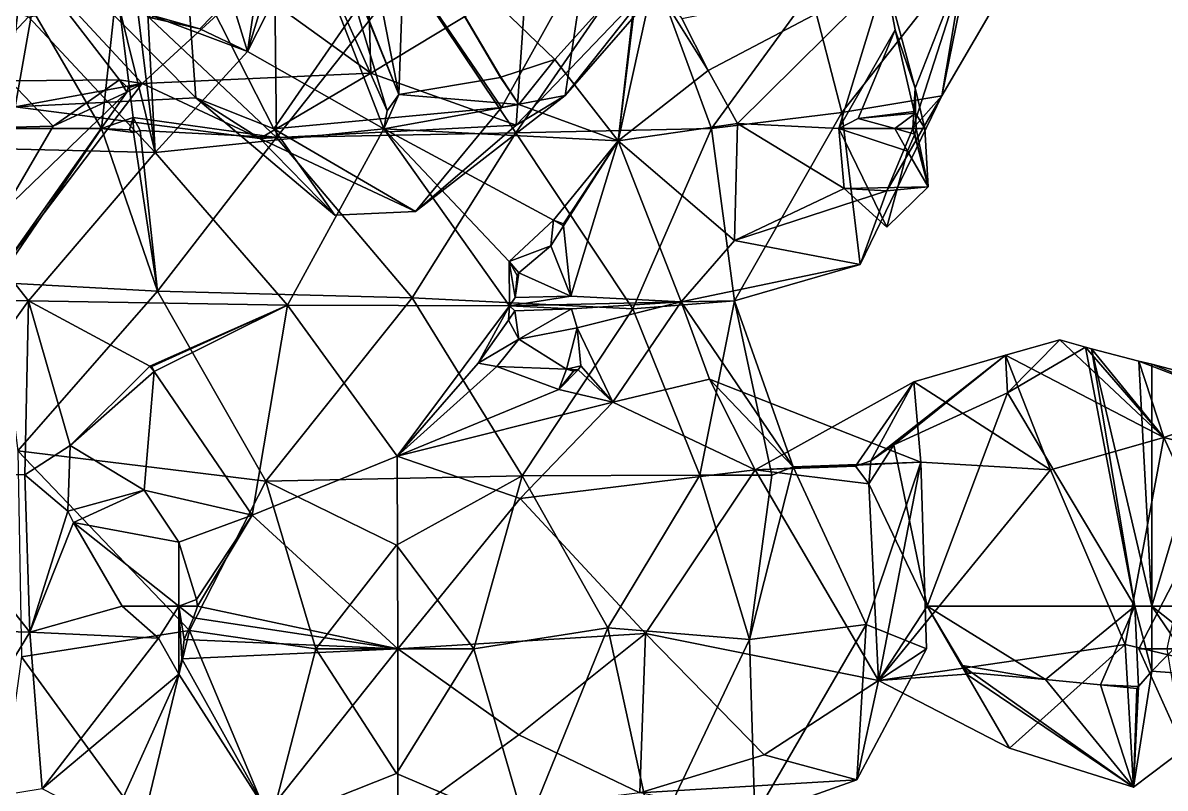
# Model space of a CAD drawing. Extents: x 290083 to 295691, y 4553739 to 4561622.
# Drawn here: x 294254 to 294371.4, y 4559053 to 4559131.6 of the extents above; entities that cross this region are included whole.
import ezdxf

# ---------------------------------------------------------------- set-up
doc = ezdxf.new("R2010")
doc.units = 0
doc.layers.add('Au_ppm_Pref_-_0_3', color=7, linetype='CONTINUOUS')

msp = doc.modelspace()

# ---------------------------------------------------------------- linework, layer by layer
at = {"layer": 'Au_ppm_Pref_-_0_3'}
for points in [[(294289.22, 4559141.64, 1914.82), (294293.25, 4559142.64, 1916.62), (294292.61, 4559124.22, 1913.91)], [(294292.61, 4559124.22, 1913.91), (294293.25, 4559142.64, 1916.62), (294303.06, 4559125.98, 1917.55)], [(294303.06, 4559125.98, 1917.55), (294293.25, 4559142.64, 1916.62), (294303.06, 4559125.98, 1917.55)], [(294303.06, 4559125.98, 1917.55), (294293.25, 4559142.64, 1916.62), (294303.11, 4559125.99, 1917.55)], [(294303.11, 4559125.99, 1917.55), (294293.25, 4559142.64, 1916.62), (294308.63, 4559127.83, 1917.68)], [(294293.25, 4559142.64, 1916.62), (294317.2, 4559137.35, 1917.65), (294308.63, 4559127.83, 1917.68)], [(294292.61, 4559124.22, 1913.91), (294286.17, 4559140.33, 1913.38), (294289.22, 4559141.64, 1914.82)], [(294283.28, 4559140.88, 1911.97), (294277.05, 4559128.65, 1907.88), (294274.03, 4559138.55, 1906.52)], [(294291.07, 4559120.68, 1912.7), (294277.05, 4559128.65, 1907.88), (294283.28, 4559140.88, 1911.97)], [(294289.74, 4559126.43, 1865.61), (294289.35, 4559140.28, 1861), (294277.22, 4559135.44, 1862.71)], [(294291.42, 4559122.55, 1913.19), (294283.28, 4559140.88, 1911.97), (294286.09, 4559140.29, 1913.34)], [(294291.07, 4559120.68, 1912.7), (294283.28, 4559140.88, 1911.97), (294291.42, 4559122.55, 1913.19)], [(294286.09, 4559140.29, 1913.34), (294286.17, 4559140.33, 1913.38), (294292.61, 4559124.22, 1913.91)], [(294291.42, 4559122.55, 1913.19), (294286.09, 4559140.29, 1913.34), (294292.61, 4559124.22, 1913.91)], [(294289.35, 4559140.28, 1861), (294289.74, 4559126.43, 1865.61), (294305.7, 4559136.07, 1864.17)], [(294342.6, 4559136.27, 1917.17), (294351.71, 4559140.24, 1911.77), (294345.67, 4559124.86, 1912.46)], [(294351.71, 4559140.24, 1911.77), (294348.4, 4559124.08, 1906.52), (294345.43, 4559120.74, 1911.2)], [(294351.71, 4559140.24, 1911.77), (294345.43, 4559120.74, 1911.2), (294345.67, 4559124.86, 1912.46)], [(294356.82, 4559138.55, 1906.52), (294348.4, 4559124.08, 1906.52), (294351.71, 4559140.24, 1911.77)], [(294239.69, 4559122.51, 1875.16), (294229.14, 4559139.49, 1876.79), (294256.13, 4559139.67, 1875.73)], [(294239.69, 4559122.51, 1875.16), (294256.13, 4559139.67, 1875.73), (294253.19, 4559122.96, 1870.4)], [(294253.19, 4559122.96, 1870.4), (294256.13, 4559139.67, 1875.73), (294271.74, 4559123.88, 1876.3)], [(294256.13, 4559139.67, 1875.73), (294270.71, 4559138.55, 1881.09), (294271.74, 4559123.88, 1876.3)], [(294317.86, 4559139.46, 1895.77), (294293.53, 4559136.85, 1895.77), (294304.65, 4559120.3, 1894.75)], [(294317.86, 4559139.46, 1895.77), (294304.65, 4559120.3, 1894.75), (294324.76, 4559120.74, 1897.19)], [(294324.76, 4559120.74, 1897.19), (294334.96, 4559134.73, 1899.37), (294317.86, 4559139.46, 1895.77)], [(294252.64, 4559125.63, 1861), (294254.11, 4559138.45, 1863.16), (294240.88, 4559137.58, 1859.84)], [(294254.11, 4559138.45, 1863.16), (294252.64, 4559125.63, 1861), (294263.92, 4559125.73, 1864.57)], [(294263.92, 4559125.73, 1864.57), (294266.24, 4559125.37, 1865.26), (294254.11, 4559138.45, 1863.16)], [(294277.22, 4559135.44, 1862.71), (294254.11, 4559138.45, 1863.16), (294266.24, 4559125.37, 1865.26)], [(294263.65, 4559135.28, 1895.65), (294280.03, 4559119.79, 1894.8), (294279.85, 4559137.76, 1901.09)], [(294292.32, 4559138.83, 1882.93), (294279.77, 4559120.71, 1882.79), (294270.71, 4559138.55, 1881.09)], [(294271.74, 4559123.88, 1876.3), (294270.71, 4559138.55, 1881.09), (294279.77, 4559120.71, 1882.79)], [(294279.85, 4559137.76, 1901.09), (294274.03, 4559138.55, 1906.52), (294277.05, 4559128.65, 1907.88)], [(294279.85, 4559137.76, 1901.09), (294277.05, 4559128.65, 1907.88), (294278.35, 4559137.37, 1901.43)], [(294292.32, 4559138.83, 1882.93), (294303.18, 4559122.88, 1881.21), (294279.77, 4559120.71, 1882.79)], [(294293.53, 4559136.85, 1895.77), (294279.85, 4559137.76, 1901.09), (294280.03, 4559119.79, 1894.8)], [(294303.18, 4559122.88, 1881.21), (294292.32, 4559138.83, 1882.93), (294311.87, 4559138.55, 1880.09)], [(294309.7, 4559124.13, 1876.83), (294303.18, 4559122.88, 1881.21), (294311.87, 4559138.55, 1880.09)], [(294322.29, 4559138.55, 1876.83), (294319.87, 4559136.96, 1871.08), (294309.7, 4559124.13, 1876.83)], [(294322.29, 4559138.55, 1876.83), (294309.7, 4559124.13, 1876.83), (294311.87, 4559138.55, 1880.09)], [(294338.12, 4559122.39, 1901.67), (294350.84, 4559138.55, 1902.71), (294334.96, 4559134.73, 1899.37)], [(294348.4, 4559124.08, 1906.52), (294350.84, 4559138.55, 1902.71), (294338.12, 4559122.39, 1901.67)], [(294356.82, 4559138.55, 1906.52), (294350.84, 4559138.55, 1902.71), (294348.4, 4559124.08, 1906.52)], [(294242.07, 4559118.88, 1911.52), (294241.51, 4559136.99, 1906.11), (294254.56, 4559132.21, 1910.35)], [(294278.35, 4559137.37, 1901.43), (294272.17, 4559130.96, 1906.35), (294267.16, 4559132.09, 1904.37)], [(294278.35, 4559137.37, 1901.43), (294277.05, 4559128.65, 1907.88), (294272.17, 4559130.96, 1906.35)], [(294293.53, 4559136.85, 1895.77), (294280.03, 4559119.79, 1894.8), (294304.65, 4559120.3, 1894.75)], [(294304.68, 4559121.08, 1870.88), (294309.7, 4559124.13, 1876.83), (294319.87, 4559136.96, 1871.08)], [(294304.68, 4559121.08, 1870.88), (294319.87, 4559136.96, 1871.08), (294305.7, 4559136.07, 1864.17)], [(294308.63, 4559127.83, 1917.68), (294317.2, 4559137.35, 1917.65), (294315.16, 4559119.47, 1914.18)], [(294317.35, 4559137.55, 1917.66), (294317.38, 4559137.6, 1917.66), (294315.16, 4559119.47, 1914.18)], [(294315.16, 4559119.47, 1914.18), (294317.38, 4559137.6, 1917.66), (294318.75, 4559135.77, 1917.63)], [(294317.2, 4559137.35, 1917.65), (294317.35, 4559137.55, 1917.66), (294315.16, 4559119.47, 1914.18)], [(294262.07, 4559120.74, 1889.74), (294252.88, 4559136.56, 1889.31), (294249.55, 4559120.74, 1883.42)], [(294263.65, 4559135.28, 1895.65), (294252.88, 4559136.56, 1889.31), (294262.07, 4559120.74, 1889.74)], [(294266.24, 4559125.37, 1865.26), (294289.74, 4559126.43, 1865.61), (294277.22, 4559135.44, 1862.71)], [(294304.68, 4559121.08, 1870.88), (294305.7, 4559136.07, 1864.17), (294289.74, 4559126.43, 1865.61)], [(294315.16, 4559119.47, 1914.18), (294318.75, 4559135.77, 1917.63), (294324.39, 4559126.69, 1917.24)], [(294324.39, 4559126.69, 1917.24), (294318.75, 4559135.77, 1917.63), (294321.71, 4559132.04, 1917.53)], [(294321.71, 4559132.04, 1917.53), (294342.6, 4559136.27, 1917.17), (294324.39, 4559126.69, 1917.24)], [(294324.39, 4559126.69, 1917.24), (294342.6, 4559136.27, 1917.17), (294327.41, 4559121.26, 1916.93)], [(294337.81, 4559120.74, 1914.79), (294327.41, 4559121.26, 1916.93), (294342.6, 4559136.27, 1917.17)], [(294337.81, 4559120.74, 1914.79), (294342.6, 4559136.27, 1917.17), (294343.61, 4559130.87, 1915.98)], [(294343.61, 4559130.87, 1915.98), (294342.6, 4559136.27, 1917.17), (294345.67, 4559124.86, 1912.46)], [(294262.07, 4559120.74, 1889.74), (294265.31, 4559121.86, 1891.13), (294263.65, 4559135.28, 1895.65)], [(294265.31, 4559121.86, 1891.13), (294280.03, 4559119.79, 1894.8), (294263.65, 4559135.28, 1895.65)], [(294338.12, 4559122.39, 1901.67), (294334.96, 4559134.73, 1899.37), (294324.76, 4559120.74, 1897.19)], [(294267.57, 4559118.27, 1912.05), (294254.56, 4559132.21, 1910.35), (294263.78, 4559133.59, 1904.69)], [(294267.57, 4559118.27, 1912.05), (294263.78, 4559133.59, 1904.69), (294265.81, 4559132.74, 1905.22)], [(294242.07, 4559118.88, 1911.52), (294254.56, 4559132.21, 1910.35), (294267.57, 4559118.27, 1912.05)], [(294267.57, 4559118.27, 1912.05), (294265.81, 4559132.74, 1905.22), (294266.83, 4559132.46, 1905.42)], [(294267.57, 4559118.27, 1912.05), (294266.83, 4559132.46, 1905.42), (294277.05, 4559128.65, 1907.88)], [(294266.83, 4559132.46, 1905.42), (294272.17, 4559130.96, 1906.35), (294277.05, 4559128.65, 1907.88)], [(294272.17, 4559130.96, 1906.35), (294266.83, 4559132.46, 1905.42), (294267.16, 4559132.09, 1904.37)], [(294339.81, 4559121.77, 1914.72), (294337.81, 4559120.74, 1914.79), (294343.61, 4559130.87, 1915.98)], [(294343.61, 4559130.87, 1915.98), (294345.57, 4559122.49, 1913.21), (294339.81, 4559121.77, 1914.72)], [(294343.61, 4559130.87, 1915.98), (294345.67, 4559124.86, 1912.46), (294345.57, 4559122.49, 1913.21)], [(294277.05, 4559128.65, 1907.88), (294291.07, 4559120.68, 1912.7), (294267.57, 4559118.27, 1912.05)], [(294308.63, 4559127.83, 1917.68), (294304.96, 4559123.21, 1917.58), (294303.11, 4559125.99, 1917.55)], [(294304.96, 4559123.21, 1917.58), (294308.63, 4559127.83, 1917.68), (294315.16, 4559119.47, 1914.18)], [(294266.24, 4559125.37, 1865.26), (294278.32, 4559119.71, 1870.74), (294289.74, 4559126.43, 1865.61)], [(294304.68, 4559121.08, 1870.88), (294289.74, 4559126.43, 1865.61), (294278.32, 4559119.71, 1870.74)], [(294315.16, 4559119.47, 1914.18), (294324.39, 4559126.69, 1917.24), (294327.41, 4559121.26, 1916.93)], [(294257.11, 4559120.97, 1862.46), (294252.64, 4559125.63, 1861), (294248.89, 4559120.77, 1859.86)], [(294251.99, 4559106.55, 1864.95), (294266.24, 4559125.37, 1865.26), (294264.65, 4559124.47, 1864.81)], [(294253.19, 4559122.96, 1870.4), (294266.24, 4559125.37, 1865.26), (294251.99, 4559106.55, 1864.95)], [(294263.92, 4559125.73, 1864.57), (294252.64, 4559125.63, 1861), (294257.11, 4559120.97, 1862.46)], [(294253.19, 4559122.96, 1870.4), (294278.32, 4559119.71, 1870.74), (294266.24, 4559125.37, 1865.26)], [(294264.65, 4559124.47, 1864.81), (294263.92, 4559125.73, 1864.57), (294257.11, 4559120.97, 1862.46)], [(294266.24, 4559125.37, 1865.26), (294263.92, 4559125.73, 1864.57), (294264.8, 4559124.9, 1864.74)], [(294264.65, 4559124.47, 1864.81), (294264.8, 4559124.9, 1864.74), (294263.92, 4559125.73, 1864.57)], [(294264.8, 4559124.9, 1864.74), (294264.65, 4559124.47, 1864.81), (294266.24, 4559125.37, 1865.26)], [(294304.96, 4559123.21, 1917.58), (294292.61, 4559124.22, 1913.91), (294303.06, 4559125.98, 1917.55)], [(294303.11, 4559125.99, 1917.55), (294304.96, 4559123.21, 1917.58), (294303.06, 4559125.98, 1917.55)], [(294303.06, 4559125.98, 1917.55), (294304.96, 4559123.21, 1917.58), (294303.06, 4559125.98, 1917.55)], [(294345.67, 4559124.86, 1912.46), (294345.43, 4559120.74, 1911.2), (294346.67, 4559120.74, 1912.46)], [(294345.67, 4559124.86, 1912.46), (294345.7, 4559122.31, 1913.12), (294345.57, 4559122.49, 1913.21)], [(294345.67, 4559124.86, 1912.46), (294346.67, 4559120.74, 1912.46), (294345.7, 4559122.31, 1913.12)], [(294264.65, 4559124.47, 1864.81), (294252.03, 4559112.27, 1863.03), (294251.99, 4559106.55, 1864.95)], [(294257.11, 4559120.97, 1862.46), (294252.03, 4559112.27, 1863.03), (294264.65, 4559124.47, 1864.81)], [(294253.19, 4559122.96, 1870.4), (294271.74, 4559123.88, 1876.3), (294278.32, 4559119.71, 1870.74)], [(294286.05, 4559111.82, 1876.83), (294278.32, 4559119.71, 1870.74), (294271.74, 4559123.88, 1876.3)], [(294271.74, 4559123.88, 1876.3), (294279.77, 4559120.71, 1882.79), (294286.05, 4559111.82, 1876.83)], [(294292.61, 4559124.22, 1913.91), (294291.07, 4559120.68, 1912.7), (294291.42, 4559122.54, 1913.19)], [(294304.96, 4559123.21, 1917.58), (294291.07, 4559120.68, 1912.7), (294292.61, 4559124.22, 1913.91)], [(294292.61, 4559124.22, 1913.91), (294291.42, 4559122.54, 1913.19), (294291.42, 4559122.55, 1913.19)], [(294304.68, 4559121.08, 1870.88), (294294.33, 4559112.19, 1876.87), (294309.7, 4559124.13, 1876.83)], [(294303.18, 4559122.88, 1881.21), (294309.7, 4559124.13, 1876.83), (294294.33, 4559112.19, 1876.87)], [(294340.03, 4559106.77, 1906.52), (294348.4, 4559124.08, 1906.52), (294338.12, 4559122.39, 1901.67)], [(294348.4, 4559124.08, 1906.52), (294340.03, 4559106.77, 1906.52), (294342.76, 4559114.34, 1910.33)], [(294348.4, 4559124.08, 1906.52), (294342.76, 4559114.34, 1910.33), (294345.43, 4559120.74, 1911.2)], [(294294.33, 4559112.19, 1876.87), (294279.77, 4559120.71, 1882.79), (294303.18, 4559122.88, 1881.21)], [(294304.96, 4559123.21, 1917.58), (294315.16, 4559119.47, 1914.18), (294291.07, 4559120.68, 1912.7)], [(294291.07, 4559120.68, 1912.7), (294291.42, 4559122.55, 1913.19), (294291.42, 4559122.54, 1913.19)], [(294262.07, 4559120.74, 1889.74), (294264.95, 4559120.58, 1890.55), (294265.31, 4559121.86, 1891.13)], [(294264.95, 4559120.58, 1890.55), (294265.34, 4559120.31, 1890.7), (294265.31, 4559121.86, 1891.13)], [(294280.03, 4559119.79, 1894.8), (294265.31, 4559121.86, 1891.13), (294266.03, 4559120.53, 1890.85)], [(294265.34, 4559120.31, 1890.7), (294266.03, 4559120.53, 1890.85), (294265.31, 4559121.86, 1891.13)], [(294327.12, 4559103.04, 1900.79), (294338.12, 4559122.39, 1901.67), (294324.76, 4559120.74, 1897.19)], [(294340.03, 4559106.77, 1906.52), (294338.12, 4559122.39, 1901.67), (294327.12, 4559103.04, 1900.79)], [(294343.59, 4559120.74, 1914.01), (294337.81, 4559120.74, 1914.79), (294339.81, 4559121.77, 1914.72)], [(294345.57, 4559122.49, 1913.21), (294345.7, 4559122.31, 1913.12), (294339.81, 4559121.77, 1914.72)], [(294339.81, 4559121.77, 1914.72), (294345.7, 4559122.31, 1913.12), (294343.59, 4559120.74, 1914.01)], [(294343.59, 4559120.74, 1914.01), (294345.7, 4559122.31, 1913.12), (294345.76, 4559120.74, 1913.47)], [(294345.7, 4559122.31, 1913.12), (294346.67, 4559120.74, 1912.46), (294345.76, 4559120.74, 1913.47)], [(294257.11, 4559120.97, 1862.46), (294248.89, 4559120.77, 1859.86), (294252.03, 4559112.27, 1863.03)], [(294251.23, 4559104.91, 1889.51), (294262.07, 4559120.74, 1889.74), (294249.55, 4559120.74, 1883.42)], [(294251.23, 4559104.91, 1889.51), (294267.83, 4559104.01, 1894.31), (294262.07, 4559120.74, 1889.74)], [(294262.07, 4559120.74, 1889.74), (294265.34, 4559120.31, 1890.7), (294264.95, 4559120.58, 1890.55)], [(294267.83, 4559104.01, 1894.31), (294265.34, 4559120.31, 1890.7), (294262.07, 4559120.74, 1889.74)], [(294265.34, 4559120.31, 1890.7), (294267.83, 4559104.01, 1894.31), (294266.03, 4559120.53, 1890.85)], [(294267.83, 4559104.01, 1894.31), (294280.03, 4559119.79, 1894.8), (294266.03, 4559120.53, 1890.85)], [(294267.57, 4559118.27, 1912.05), (294291.07, 4559120.68, 1912.7), (294281.16, 4559102.58, 1913.54)], [(294304.68, 4559121.08, 1870.88), (294278.32, 4559119.71, 1870.74), (294294.33, 4559112.19, 1876.87)], [(294286.05, 4559111.82, 1876.83), (294279.77, 4559120.71, 1882.79), (294294.33, 4559112.19, 1876.87)], [(294304.65, 4559120.3, 1894.75), (294280.03, 4559119.79, 1894.8), (294293.98, 4559103.34, 1893.14)], [(294291.07, 4559120.68, 1912.7), (294303.99, 4559102.52, 1910.96), (294281.16, 4559102.58, 1913.54)], [(294291.07, 4559120.68, 1912.7), (294315.16, 4559119.47, 1914.18), (294308.51, 4559111.32, 1912.55)], [(294303.96, 4559107.06, 1911.62), (294291.07, 4559120.68, 1912.7), (294308.51, 4559111.32, 1912.55)], [(294291.07, 4559120.68, 1912.7), (294303.96, 4559107.06, 1911.62), (294303.99, 4559102.52, 1910.96)], [(294304.65, 4559120.3, 1894.75), (294293.98, 4559103.34, 1893.14), (294316.67, 4559102.2, 1896.36)], [(294304.65, 4559120.3, 1894.75), (294316.67, 4559102.2, 1896.36), (294324.76, 4559120.74, 1897.19)], [(294327.11, 4559109.23, 1911.79), (294315.16, 4559119.47, 1914.18), (294327.41, 4559121.26, 1916.93)], [(294327.12, 4559103.04, 1900.79), (294324.76, 4559120.74, 1897.19), (294316.67, 4559102.2, 1896.36)], [(294327.41, 4559121.26, 1916.93), (294338.38, 4559114.55, 1912.46), (294327.11, 4559109.23, 1911.79)], [(294327.41, 4559121.26, 1916.93), (294337.81, 4559120.74, 1914.79), (294338.38, 4559114.55, 1912.46)], [(294337.81, 4559120.74, 1914.79), (294343.59, 4559120.74, 1914.01), (294344.87, 4559118.39, 1914.24)], [(294337.81, 4559120.74, 1914.79), (294344.87, 4559118.39, 1914.24), (294342.76, 4559110.58, 1915.85)], [(294337.81, 4559120.74, 1914.79), (294342.76, 4559110.58, 1915.85), (294338.38, 4559114.55, 1912.46)], [(294347.01, 4559114.72, 1912.46), (294345.43, 4559120.74, 1911.2), (294342.76, 4559114.34, 1910.33)], [(294343.59, 4559120.74, 1914.01), (294345.65, 4559120.16, 1913.63), (294344.87, 4559118.39, 1914.24)], [(294343.59, 4559120.74, 1914.01), (294345.76, 4559120.74, 1913.47), (294345.65, 4559120.16, 1913.63)], [(294344.87, 4559118.39, 1914.24), (294345.65, 4559120.16, 1913.63), (294347.01, 4559114.72, 1912.46)], [(294347.01, 4559114.72, 1912.46), (294346.67, 4559120.74, 1912.46), (294345.43, 4559120.74, 1911.2)], [(294345.65, 4559120.16, 1913.63), (294345.76, 4559120.74, 1913.47), (294347.01, 4559114.72, 1912.46)], [(294346.67, 4559120.74, 1912.46), (294347.01, 4559114.72, 1912.46), (294345.76, 4559120.74, 1913.47)], [(294293.98, 4559103.34, 1893.14), (294280.03, 4559119.79, 1894.8), (294267.83, 4559104.01, 1894.31)], [(294294.33, 4559112.19, 1876.87), (294278.32, 4559119.71, 1870.74), (294286.05, 4559111.82, 1876.83)], [(294308.51, 4559111.32, 1912.55), (294315.16, 4559119.47, 1914.18), (294309.53, 4559110.93, 1912.56)], [(294309.53, 4559110.93, 1912.56), (294315.16, 4559119.47, 1914.18), (294309.52, 4559110.74, 1912.5)], [(294309.52, 4559110.74, 1912.5), (294315.16, 4559119.47, 1914.18), (294310.28, 4559103.52, 1909.75)], [(294315.16, 4559119.47, 1914.18), (294321.61, 4559102.92, 1906.72), (294310.28, 4559103.52, 1909.75)], [(294315.16, 4559119.47, 1914.18), (294327.11, 4559109.23, 1911.79), (294321.61, 4559102.92, 1906.72)], [(294242.07, 4559118.88, 1911.52), (294254.56, 4559103.03, 1914.18), (294229.11, 4559103.44, 1912.61)], [(294242.07, 4559118.88, 1911.52), (294267.57, 4559118.27, 1912.05), (294254.56, 4559103.03, 1914.18)], [(294267.57, 4559118.27, 1912.05), (294281.16, 4559102.58, 1913.54), (294254.56, 4559103.03, 1914.18)], [(294342.76, 4559110.58, 1915.85), (294344.87, 4559118.39, 1914.24), (294347.01, 4559114.72, 1912.46)], [(294327.11, 4559109.23, 1911.79), (294338.38, 4559114.55, 1912.46), (294342.76, 4559114.34, 1910.33)], [(294327.11, 4559109.23, 1911.79), (294342.76, 4559114.34, 1910.33), (294340.03, 4559106.77, 1906.52)], [(294338.38, 4559114.55, 1912.46), (294342.76, 4559110.58, 1915.85), (294347.01, 4559114.72, 1912.46)], [(294338.38, 4559114.55, 1912.46), (294347.01, 4559114.72, 1912.46), (294342.76, 4559114.34, 1910.33)], [(294303.96, 4559107.06, 1911.62), (294308.51, 4559111.32, 1912.55), (294308.22, 4559108.66, 1912.09)], [(294309.52, 4559110.74, 1912.5), (294308.22, 4559108.66, 1912.09), (294308.51, 4559111.32, 1912.55)], [(294309.52, 4559110.74, 1912.5), (294308.51, 4559111.32, 1912.55), (294309.53, 4559110.93, 1912.56)], [(294308.22, 4559108.66, 1912.09), (294309.52, 4559110.74, 1912.5), (294310.28, 4559103.52, 1909.75)], [(294303.96, 4559107.06, 1911.62), (294308.22, 4559108.66, 1912.09), (294304.96, 4559105.9, 1911.47)], [(294308.22, 4559108.66, 1912.09), (294310.28, 4559103.52, 1909.75), (294304.96, 4559105.9, 1911.47)], [(294340.03, 4559106.77, 1906.52), (294321.61, 4559102.92, 1906.72), (294327.11, 4559109.23, 1911.79)], [(294304.56, 4559103.38, 1911.13), (294303.96, 4559107.06, 1911.62), (294304.77, 4559105.64, 1911.47)], [(294303.96, 4559107.06, 1911.62), (294304.56, 4559103.38, 1911.13), (294303.99, 4559102.52, 1910.96)], [(294304.77, 4559105.64, 1911.47), (294303.96, 4559107.06, 1911.62), (294304.96, 4559105.9, 1911.47)], [(294327.12, 4559103.04, 1900.79), (294321.61, 4559102.92, 1906.72), (294340.03, 4559106.77, 1906.52)], [(294251.23, 4559104.91, 1889.51), (294253.47, 4559087.61, 1896.01), (294267.83, 4559104.01, 1894.31)], [(294310.28, 4559103.52, 1909.75), (294304.56, 4559103.38, 1911.13), (294304.96, 4559105.9, 1911.47)], [(294304.96, 4559105.9, 1911.47), (294304.56, 4559103.38, 1911.13), (294304.77, 4559105.64, 1911.47)], [(294267.83, 4559104.01, 1894.31), (294253.47, 4559087.61, 1896.01), (294278.95, 4559084.51, 1894.06)], [(294293.98, 4559103.34, 1893.14), (294267.83, 4559104.01, 1894.31), (294278.95, 4559084.51, 1894.06)], [(294254.56, 4559103.03, 1914.18), (294241.82, 4559085.25, 1914.13), (294229.11, 4559103.44, 1912.61)], [(294254.56, 4559103.03, 1914.18), (294254.17, 4559085.15, 1915.39), (294241.82, 4559085.25, 1914.13)], [(294254.56, 4559103.03, 1914.18), (294258.85, 4559088.17, 1915.66), (294254.17, 4559085.15, 1915.39)], [(294267.03, 4559096.3, 1916.15), (294258.85, 4559088.17, 1915.66), (294254.56, 4559103.03, 1914.18)], [(294281.16, 4559102.58, 1913.54), (294267.03, 4559096.3, 1916.15), (294254.56, 4559103.03, 1914.18)], [(294281.16, 4559102.58, 1913.54), (294267.22, 4559096.26, 1916.16), (294267.03, 4559096.3, 1916.15)], [(294281.16, 4559102.58, 1913.54), (294267.48, 4559095.76, 1916.17), (294267.22, 4559096.26, 1916.16)], [(294277.53, 4559081.01, 1915.99), (294267.48, 4559095.76, 1916.17), (294281.16, 4559102.58, 1913.54)], [(294281.16, 4559102.58, 1913.54), (294292.45, 4559087.08, 1914.5), (294277.53, 4559081.01, 1915.99)], [(294293.98, 4559103.34, 1893.14), (294278.95, 4559084.51, 1894.06), (294305.29, 4559085.05, 1894.48)], [(294281.16, 4559102.58, 1913.54), (294303.99, 4559102.52, 1910.96), (294292.45, 4559087.08, 1914.5)], [(294293.98, 4559103.34, 1893.14), (294305.29, 4559085.05, 1894.48), (294316.67, 4559102.2, 1896.36)], [(294303.99, 4559102.52, 1910.96), (294304.56, 4559103.38, 1911.13), (294310.28, 4559103.52, 1909.75)], [(294310.28, 4559103.52, 1909.75), (294321.61, 4559102.92, 1906.72), (294303.99, 4559102.52, 1910.96)], [(294310.37, 4559102.19, 1909.67), (294303.99, 4559102.52, 1910.96), (294321.61, 4559102.92, 1906.72)], [(294321.61, 4559102.92, 1906.72), (294310.95, 4559100.26, 1910.52), (294310.37, 4559102.19, 1909.67)], [(294314.62, 4559092.62, 1913.58), (294310.95, 4559100.26, 1910.52), (294321.61, 4559102.92, 1906.72)], [(294314.62, 4559092.62, 1913.58), (294321.61, 4559102.92, 1906.72), (294324.55, 4559094.99, 1912.46)], [(294323.53, 4559085.1, 1897.77), (294327.12, 4559103.04, 1900.79), (294316.67, 4559102.2, 1896.36)], [(294321.61, 4559102.92, 1906.72), (294327.12, 4559103.04, 1900.79), (294333.14, 4559085.96, 1906.19)], [(294321.61, 4559102.92, 1906.72), (294333.14, 4559085.96, 1906.19), (294324.55, 4559094.99, 1912.46)], [(294323.53, 4559085.1, 1897.77), (294330.95, 4559085.1, 1900.58), (294327.12, 4559103.04, 1900.79)], [(294330.95, 4559085.1, 1900.58), (294333.14, 4559085.96, 1906.19), (294327.12, 4559103.04, 1900.79)], [(294292.45, 4559087.08, 1914.5), (294303.99, 4559102.52, 1910.96), (294300.77, 4559096.62, 1912.34)], [(294300.77, 4559096.62, 1912.34), (294303.99, 4559102.52, 1910.96), (294303.88, 4559101.03, 1911.33)], [(294303.88, 4559101.03, 1911.33), (294303.99, 4559102.52, 1910.96), (294304.55, 4559102, 1911.1)], [(294304.55, 4559102, 1911.1), (294304.96, 4559099.08, 1911.18), (294303.88, 4559101.03, 1911.33)], [(294310.37, 4559102.19, 1909.67), (294304.55, 4559102, 1911.1), (294303.99, 4559102.52, 1910.96)], [(294304.96, 4559099.08, 1911.18), (294304.55, 4559102, 1911.1), (294310.37, 4559102.19, 1909.67)], [(294310.95, 4559100.26, 1910.52), (294304.96, 4559099.08, 1911.18), (294310.37, 4559102.19, 1909.67)], [(294323.53, 4559085.1, 1897.77), (294316.67, 4559102.2, 1896.36), (294305.29, 4559085.05, 1894.48)], [(294303.88, 4559101.03, 1911.33), (294304.96, 4559099.08, 1911.18), (294300.77, 4559096.62, 1912.34)], [(294310.95, 4559100.26, 1910.52), (294309.86, 4559095.99, 1912.46), (294304.96, 4559099.08, 1911.18)], [(294311.31, 4559096.36, 1912.43), (294309.86, 4559095.99, 1912.46), (294310.95, 4559100.26, 1910.52)], [(294314.62, 4559092.62, 1913.58), (294311.31, 4559096.36, 1912.43), (294310.95, 4559100.26, 1910.52)], [(294304.96, 4559099.08, 1911.18), (294302.7, 4559096.27, 1912.46), (294300.77, 4559096.62, 1912.34)], [(294309.86, 4559095.99, 1912.46), (294302.7, 4559096.27, 1912.46), (294304.96, 4559099.08, 1911.18)], [(294360.54, 4559099.02, 1926.68), (294355.17, 4559093.57, 1925.95), (294354.94, 4559097.43, 1923.83)], [(294371.21, 4559088.99, 1922.91), (294360.54, 4559099.02, 1926.68), (294354.94, 4559097.43, 1923.83)], [(294360.54, 4559099.02, 1926.68), (294363.18, 4559098.27, 1926.97), (294355.17, 4559093.57, 1925.95)], [(294363.18, 4559098.27, 1926.97), (294368.25, 4559071.65, 1926.97), (294355.17, 4559093.57, 1925.95)], [(294371.21, 4559088.99, 1922.91), (294363.18, 4559098.27, 1926.97), (294360.54, 4559099.02, 1926.68)], [(294363.8, 4559098.09, 1927.04), (294368.25, 4559071.65, 1926.97), (294363.18, 4559098.27, 1926.97)], [(294371.21, 4559088.99, 1922.91), (294363.8, 4559098.09, 1927.04), (294363.18, 4559098.27, 1926.97)], [(294370, 4559071.65, 1927.17), (294368.25, 4559071.65, 1926.97), (294363.8, 4559098.09, 1927.04)], [(294368.67, 4559096.83, 1927.65), (294370, 4559071.65, 1927.17), (294363.8, 4559098.09, 1927.04)], [(294371.21, 4559088.99, 1922.91), (294368.67, 4559096.83, 1927.65), (294363.8, 4559098.09, 1927.04)], [(294343.49, 4559088.23, 1924.49), (294341.1, 4559086.59, 1924.18), (294354.94, 4559097.43, 1923.83)], [(294345.55, 4559094.69, 1916.98), (294354.94, 4559097.43, 1923.83), (294341.1, 4559086.59, 1924.18)], [(294355.17, 4559093.57, 1925.95), (294343.49, 4559088.23, 1924.49), (294354.94, 4559097.43, 1923.83)], [(294345.55, 4559094.69, 1916.98), (294359.59, 4559085.66, 1916.88), (294354.94, 4559097.43, 1923.83)], [(294354.94, 4559097.43, 1923.83), (294359.59, 4559085.66, 1916.88), (294371.21, 4559088.99, 1922.91)], [(294370, 4559096.52, 1927.82), (294370, 4559071.65, 1927.17), (294368.67, 4559096.83, 1927.65)], [(294370, 4559096.52, 1927.82), (294368.67, 4559096.83, 1927.65), (294380.55, 4559092.26, 1927.89)], [(294368.67, 4559096.83, 1927.65), (294371.21, 4559088.99, 1922.91), (294380.55, 4559092.26, 1927.89)], [(294267.03, 4559096.3, 1916.15), (294267.48, 4559095.76, 1916.17), (294258.85, 4559088.17, 1915.66)], [(294258.85, 4559088.17, 1915.66), (294267.48, 4559095.76, 1916.17), (294266.46, 4559083.56, 1915.97)], [(294277.53, 4559081.01, 1915.99), (294266.46, 4559083.56, 1915.97), (294267.48, 4559095.76, 1916.17)], [(294267.22, 4559096.26, 1916.16), (294267.48, 4559095.76, 1916.17), (294267.03, 4559096.3, 1916.15)], [(294292.45, 4559087.08, 1914.5), (294300.77, 4559096.62, 1912.34), (294302.7, 4559096.27, 1912.46)], [(294309.05, 4559093.91, 1913.16), (294292.45, 4559087.08, 1914.5), (294302.7, 4559096.27, 1912.46)], [(294309.86, 4559095.99, 1912.46), (294309.05, 4559093.91, 1913.16), (294302.7, 4559096.27, 1912.46)], [(294309.05, 4559093.91, 1913.16), (294309.86, 4559095.99, 1912.46), (294310.56, 4559095.8, 1912.73)], [(294309.05, 4559093.91, 1913.16), (294310.56, 4559095.8, 1912.73), (294311.05, 4559095.95, 1912.7)], [(294309.05, 4559093.91, 1913.16), (294311.05, 4559095.95, 1912.7), (294314.62, 4559092.62, 1913.58)], [(294311.05, 4559095.95, 1912.7), (294309.86, 4559095.99, 1912.46), (294311.31, 4559096.36, 1912.43)], [(294310.56, 4559095.8, 1912.73), (294309.86, 4559095.99, 1912.46), (294311.05, 4559095.95, 1912.7)], [(294314.62, 4559092.62, 1913.58), (294311.05, 4559095.95, 1912.7), (294311.31, 4559096.36, 1912.43)], [(294376.85, 4559094.69, 1928.52), (294370, 4559071.65, 1927.17), (294370, 4559096.52, 1927.82)], [(294376.85, 4559094.69, 1928.52), (294370, 4559096.52, 1927.82), (294380.55, 4559092.26, 1927.89)], [(294314.62, 4559092.62, 1913.58), (294324.55, 4559094.99, 1912.46), (294329.22, 4559085.66, 1918.68)], [(294324.55, 4559094.99, 1912.46), (294346.24, 4559086.45, 1911.79), (294329.22, 4559085.66, 1918.68)], [(294324.55, 4559094.99, 1912.46), (294333.14, 4559085.96, 1906.19), (294346.24, 4559086.45, 1911.79)], [(294345.55, 4559094.69, 1916.98), (294339.53, 4559086.02, 1923.99), (294329.22, 4559085.66, 1918.68)], [(294346.24, 4559086.45, 1911.79), (294345.55, 4559094.69, 1916.98), (294329.22, 4559085.66, 1918.68)], [(294345.55, 4559094.69, 1916.98), (294341.1, 4559086.59, 1924.18), (294339.53, 4559086.02, 1923.99)], [(294346.24, 4559086.45, 1911.79), (294359.59, 4559085.66, 1916.88), (294345.55, 4559094.69, 1916.98)], [(294370, 4559071.65, 1927.17), (294376.85, 4559094.69, 1928.52), (294391.2, 4559071.65, 1929.49)], [(294292.45, 4559087.08, 1914.5), (294309.05, 4559093.91, 1913.16), (294314.62, 4559092.62, 1913.58)], [(294343.49, 4559088.23, 1924.49), (294355.17, 4559093.57, 1925.95), (294346.92, 4559071.65, 1924.53)], [(294355.17, 4559093.57, 1925.95), (294368.25, 4559071.65, 1926.97), (294346.92, 4559071.65, 1924.53)], [(294292.45, 4559087.08, 1914.5), (294314.62, 4559092.62, 1913.58), (294305.08, 4559082.7, 1915.76)], [(294314.62, 4559092.62, 1913.58), (294329.22, 4559085.66, 1918.68), (294305.08, 4559082.7, 1915.76)], [(294390.73, 4559084.12, 1924.58), (294380.55, 4559092.26, 1927.89), (294371.21, 4559088.99, 1922.91)], [(294371.21, 4559088.99, 1922.91), (294359.59, 4559085.66, 1916.88), (294367.26, 4559067.7, 1918.64)], [(294367.26, 4559067.7, 1918.64), (294382.62, 4559064.02, 1923.41), (294371.21, 4559088.99, 1922.91)], [(294371.21, 4559088.99, 1922.91), (294382.62, 4559064.02, 1923.41), (294390.73, 4559084.12, 1924.58)], [(294253.47, 4559087.61, 1896.01), (294253.85, 4559066.46, 1899.56), (294271.12, 4559069.17, 1895.6)], [(294271.12, 4559069.17, 1895.6), (294278.95, 4559084.51, 1894.06), (294253.47, 4559087.61, 1896.01)], [(294258.85, 4559088.17, 1915.66), (294258.59, 4559081.41, 1915.56), (294254.17, 4559085.15, 1915.39)], [(294258.85, 4559088.17, 1915.66), (294266.46, 4559083.56, 1915.97), (294258.59, 4559081.41, 1915.56)], [(294346.92, 4559071.65, 1924.53), (294340.9, 4559084.23, 1924.11), (294343.49, 4559088.23, 1924.49)], [(294341.1, 4559086.59, 1924.18), (294343.49, 4559088.23, 1924.49), (294340.9, 4559084.23, 1924.11)], [(294277.53, 4559081.01, 1915.99), (294292.45, 4559087.08, 1914.5), (294292.52, 4559067.28, 1915.65)], [(294292.52, 4559067.28, 1915.65), (294292.45, 4559087.08, 1914.5), (294305.08, 4559082.7, 1915.76)], [(294340.62, 4559069.77, 1907.82), (294346.24, 4559086.45, 1911.79), (294333.14, 4559085.96, 1906.19)], [(294341.1, 4559086.59, 1924.18), (294340.9, 4559084.23, 1924.11), (294339.53, 4559086.02, 1923.99)], [(294340.62, 4559069.77, 1907.82), (294346.82, 4559067.28, 1912.46), (294346.24, 4559086.45, 1911.79)], [(294359.59, 4559085.66, 1916.88), (294346.24, 4559086.45, 1911.79), (294341.92, 4559064.03, 1918.14)], [(294341.92, 4559064.03, 1918.14), (294346.24, 4559086.45, 1911.79), (294346.82, 4559067.28, 1912.46)], [(294231.61, 4559069.62, 1911.72), (294241.82, 4559085.25, 1914.13), (294254.71, 4559068.98, 1914.22)], [(294254.17, 4559085.15, 1915.39), (294254.71, 4559068.98, 1914.22), (294241.82, 4559085.25, 1914.13)], [(294254.71, 4559068.98, 1914.22), (294254.17, 4559085.15, 1915.39), (294258.59, 4559081.41, 1915.56)], [(294292.36, 4559077.93, 1891.1), (294305.29, 4559085.05, 1894.48), (294278.95, 4559084.51, 1894.06)], [(294292.36, 4559077.93, 1891.1), (294300.32, 4559067.28, 1890.89), (294305.29, 4559085.05, 1894.48)], [(294314.09, 4559069.43, 1895.64), (294305.29, 4559085.05, 1894.48), (294300.32, 4559067.28, 1890.89)], [(294317.97, 4559068.85, 1916.86), (294305.08, 4559082.7, 1915.76), (294329.22, 4559085.66, 1918.68)], [(294323.53, 4559085.1, 1897.77), (294305.29, 4559085.05, 1894.48), (294314.09, 4559069.43, 1895.64)], [(294323.53, 4559085.1, 1897.77), (294314.09, 4559069.43, 1895.64), (294328.66, 4559068.24, 1901.15)], [(294341.92, 4559064.03, 1918.14), (294317.97, 4559068.85, 1916.86), (294329.22, 4559085.66, 1918.68)], [(294323.53, 4559085.1, 1897.77), (294328.66, 4559068.24, 1901.15), (294330.95, 4559085.1, 1900.58)], [(294340.62, 4559069.77, 1907.82), (294333.14, 4559085.96, 1906.19), (294328.66, 4559068.24, 1901.15)], [(294328.66, 4559068.24, 1901.15), (294333.14, 4559085.96, 1906.19), (294330.95, 4559085.1, 1900.58)], [(294339.53, 4559086.02, 1923.99), (294340.9, 4559084.23, 1924.11), (294329.22, 4559085.66, 1918.68)], [(294340.9, 4559084.23, 1924.11), (294341.92, 4559064.03, 1918.14), (294329.22, 4559085.66, 1918.68)], [(294367.26, 4559067.7, 1918.64), (294359.59, 4559085.66, 1916.88), (294341.92, 4559064.03, 1918.14)], [(294271.12, 4559069.17, 1895.6), (294284.09, 4559067.28, 1890.75), (294278.95, 4559084.51, 1894.06)], [(294284.09, 4559067.28, 1890.75), (294292.36, 4559077.93, 1891.1), (294278.95, 4559084.51, 1894.06)], [(294340.9, 4559084.23, 1924.11), (294346.92, 4559071.65, 1924.53), (294341.92, 4559064.03, 1918.14)], [(294266.46, 4559083.56, 1915.97), (294259.18, 4559080.24, 1915.58), (294258.59, 4559081.41, 1915.56)], [(294270, 4559078.24, 1916.08), (294259.18, 4559080.24, 1915.58), (294266.46, 4559083.56, 1915.97)], [(294266.46, 4559083.56, 1915.97), (294277.53, 4559081.01, 1915.99), (294270, 4559078.24, 1916.08)], [(294305.08, 4559082.7, 1915.76), (294317.97, 4559068.85, 1916.86), (294292.52, 4559067.28, 1915.65)], [(294258.59, 4559081.41, 1915.56), (294259.18, 4559080.24, 1915.58), (294254.71, 4559068.98, 1914.22)], [(294270, 4559078.24, 1916.08), (294277.53, 4559081.01, 1915.99), (294271.83, 4559072.34, 1916.21)], [(294271.93, 4559071.65, 1916.21), (294271.83, 4559072.34, 1916.21), (294277.53, 4559081.01, 1915.99)], [(294277.53, 4559081.01, 1915.99), (294292.52, 4559067.28, 1915.65), (294271.93, 4559071.65, 1916.21)], [(294259.18, 4559080.24, 1915.58), (294264.19, 4559071.65, 1915.78), (294254.71, 4559068.98, 1914.22)], [(294270, 4559071.65, 1916), (294264.19, 4559071.65, 1915.78), (294259.18, 4559080.24, 1915.58)], [(294270, 4559078.24, 1916.08), (294270, 4559071.65, 1916), (294259.18, 4559080.24, 1915.58)], [(294271.83, 4559072.34, 1916.21), (294270, 4559071.65, 1916), (294270, 4559078.24, 1916.08)], [(294284.09, 4559067.28, 1890.75), (294300.32, 4559067.28, 1890.89), (294292.36, 4559077.93, 1891.1)], [(294368.65, 4559067.28, 1900.58), (294373.7, 4559076.98, 1900.58), (294374.21, 4559067.28, 1903.57)], [(294373.7, 4559076.98, 1900.58), (294368.65, 4559067.28, 1900.58), (294371.56, 4559067.28, 1896.34)], [(294271.93, 4559071.65, 1916.21), (294270, 4559071.65, 1916), (294271.83, 4559072.34, 1916.21)], [(294264.19, 4559071.65, 1915.78), (294267.91, 4559068.36, 1916.13), (294254.71, 4559068.98, 1914.22)], [(294264.19, 4559071.65, 1915.78), (294270, 4559071.65, 1916), (294267.91, 4559068.36, 1916.13)], [(294270, 4559071.65, 1916), (294270, 4559064.66, 1916.44), (294267.91, 4559068.36, 1916.13)], [(294270.32, 4559066.23, 1916.37), (294270, 4559064.66, 1916.44), (294270, 4559071.65, 1916)], [(294270.57, 4559068.23, 1916.27), (294270.32, 4559066.23, 1916.37), (294270, 4559071.65, 1916)], [(294271.53, 4559070.44, 1916.23), (294270.57, 4559068.23, 1916.27), (294270, 4559071.65, 1916)], [(294271.93, 4559071.65, 1916.21), (294271.53, 4559070.44, 1916.23), (294270, 4559071.65, 1916)], [(294271.53, 4559070.44, 1916.23), (294271.93, 4559071.65, 1916.21), (294292.52, 4559067.28, 1915.65)], [(294346.92, 4559071.65, 1924.53), (294350.96, 4559064.65, 1925.28), (294341.92, 4559064.03, 1918.14)], [(294346.92, 4559071.65, 1924.53), (294359.08, 4559064.11, 1926.31), (294350.53, 4559065.56, 1925.26)], [(294368.25, 4559071.65, 1926.97), (294359.08, 4559064.11, 1926.31), (294346.92, 4559071.65, 1924.53)], [(294350.53, 4559065.56, 1925.26), (294350.96, 4559064.65, 1925.28), (294346.92, 4559071.65, 1924.53)], [(294368.25, 4559071.65, 1926.97), (294364.7, 4559063.57, 1926.97), (294359.08, 4559064.11, 1926.31)], [(294368.25, 4559071.65, 1926.97), (294368.61, 4559063.39, 1927.42), (294364.7, 4559063.57, 1926.97)], [(294370, 4559064.98, 1927.5), (294368.61, 4559063.39, 1927.42), (294368.25, 4559071.65, 1926.97)], [(294370, 4559064.98, 1927.5), (294368.25, 4559071.65, 1926.97), (294370, 4559071.65, 1927.17)], [(294372.66, 4559067.7, 1927.55), (294370, 4559071.65, 1927.17), (294374.83, 4559067.81, 1927.69)], [(294370, 4559064.98, 1927.5), (294370, 4559071.65, 1927.17), (294372.66, 4559067.7, 1927.55)], [(294374.83, 4559067.81, 1927.69), (294370, 4559071.65, 1927.17), (294391.2, 4559071.65, 1929.49)], [(294270.57, 4559068.23, 1916.27), (294271.53, 4559070.44, 1916.23), (294292.52, 4559067.28, 1915.65)], [(294340.62, 4559069.77, 1907.82), (294328.66, 4559068.24, 1901.15), (294329.18, 4559050.09, 1906.39)], [(294340.62, 4559069.77, 1907.82), (294329.18, 4559050.09, 1906.39), (294339.67, 4559053.82, 1912.46)], [(294340.62, 4559069.77, 1907.82), (294339.67, 4559053.82, 1912.46), (294346.82, 4559067.28, 1912.46)], [(294243.63, 4559050.86, 1911.65), (294231.61, 4559069.62, 1911.72), (294254.71, 4559068.98, 1914.22)], [(294254.71, 4559068.98, 1914.22), (294255.96, 4559052.87, 1916.66), (294243.63, 4559050.86, 1911.65)], [(294266.31, 4559049.31, 1900.34), (294271.12, 4559069.17, 1895.6), (294253.85, 4559066.46, 1899.56)], [(294255.96, 4559052.87, 1916.66), (294254.71, 4559068.98, 1914.22), (294267.91, 4559068.36, 1916.13)], [(294266.31, 4559049.31, 1900.34), (294279.42, 4559049.33, 1894.12), (294271.12, 4559069.17, 1895.6)], [(294271.12, 4559069.17, 1895.6), (294279.42, 4559049.33, 1894.12), (294284.09, 4559067.28, 1890.75)], [(294317.97, 4559068.85, 1916.86), (294304.96, 4559058.42, 1915.42), (294292.52, 4559067.28, 1915.65)], [(294314.09, 4559069.43, 1895.64), (294300.32, 4559067.28, 1890.89), (294305.7, 4559048.78, 1894.06)], [(294317.97, 4559068.85, 1916.86), (294317.38, 4559052.49, 1911.97), (294304.96, 4559058.42, 1915.42)], [(294318.86, 4559047.62, 1899.96), (294314.09, 4559069.43, 1895.64), (294305.7, 4559048.78, 1894.06)], [(294314.09, 4559069.43, 1895.64), (294318.86, 4559047.62, 1899.96), (294328.66, 4559068.24, 1901.15)], [(294317.97, 4559068.85, 1916.86), (294330.16, 4559056.38, 1916.1), (294317.38, 4559052.49, 1911.97)], [(294317.97, 4559068.85, 1916.86), (294341.92, 4559064.03, 1918.14), (294330.16, 4559056.38, 1916.1)], [(294255.96, 4559052.87, 1916.66), (294267.91, 4559068.36, 1916.13), (294270, 4559064.66, 1916.44)], [(294292.52, 4559067.28, 1915.65), (294270.32, 4559066.23, 1916.37), (294270.57, 4559068.23, 1916.27)], [(294328.66, 4559068.24, 1901.15), (294318.86, 4559047.62, 1899.96), (294329.18, 4559050.09, 1906.39)], [(294341.92, 4559064.03, 1918.14), (294355.35, 4559057.07, 1920.94), (294367.26, 4559067.7, 1918.64)], [(294368.09, 4559053.04, 1924.34), (294367.26, 4559067.7, 1918.64), (294355.35, 4559057.07, 1920.94)], [(294368.09, 4559053.04, 1924.34), (294382.62, 4559064.02, 1923.41), (294367.26, 4559067.7, 1918.64)], [(294372.66, 4559067.7, 1927.55), (294382.62, 4559064.02, 1923.41), (294370, 4559064.98, 1927.5)], [(294251.1, 4559046.81, 1905.82), (294266.31, 4559049.31, 1900.34), (294253.85, 4559066.46, 1899.56)], [(294270, 4559064.66, 1916.44), (294270.32, 4559066.23, 1916.37), (294279.11, 4559050.46, 1916.84)], [(294270.32, 4559066.23, 1916.37), (294292.52, 4559067.28, 1915.65), (294279.11, 4559050.46, 1916.84)], [(294279.11, 4559050.46, 1916.84), (294292.52, 4559067.28, 1915.65), (294292.5, 4559049.39, 1912.51)], [(294284.09, 4559067.28, 1890.75), (294279.42, 4559049.33, 1894.12), (294292.36, 4559054.45, 1890.37)], [(294284.09, 4559067.28, 1890.75), (294292.36, 4559054.45, 1890.37), (294300.32, 4559067.28, 1890.89)], [(294300.32, 4559067.28, 1890.89), (294292.36, 4559054.45, 1890.37), (294305.7, 4559048.78, 1894.06)], [(294292.52, 4559067.28, 1915.65), (294304.96, 4559058.42, 1915.42), (294292.5, 4559049.39, 1912.51)], [(294339.67, 4559053.82, 1912.46), (294341.92, 4559064.03, 1918.14), (294346.82, 4559067.28, 1912.46)], [(294373.28, 4559057, 1900.58), (294368.65, 4559067.28, 1900.58), (294374.21, 4559067.28, 1903.57)], [(294368.65, 4559067.28, 1900.58), (294373.28, 4559057, 1900.58), (294371.56, 4559067.28, 1896.34)], [(294350.53, 4559065.56, 1925.26), (294351.54, 4559064.8, 1925.41), (294351.02, 4559064.9, 1925.35)], [(294350.53, 4559065.56, 1925.26), (294359.08, 4559064.11, 1926.31), (294351.54, 4559064.8, 1925.41)], [(294351.02, 4559064.9, 1925.35), (294350.96, 4559064.65, 1925.28), (294350.53, 4559065.56, 1925.26)], [(294255.96, 4559052.87, 1916.66), (294270, 4559064.66, 1916.44), (294263.07, 4559049.27, 1917.15)], [(294263.07, 4559049.27, 1917.15), (294270, 4559064.66, 1916.44), (294279.11, 4559050.46, 1916.84)], [(294330.16, 4559056.38, 1916.1), (294341.92, 4559064.03, 1918.14), (294339.67, 4559053.82, 1912.46)], [(294350.96, 4559064.65, 1925.28), (294355.35, 4559057.07, 1920.94), (294341.92, 4559064.03, 1918.14)], [(294351.02, 4559064.9, 1925.35), (294351.54, 4559064.8, 1925.41), (294350.96, 4559064.65, 1925.28)], [(294350.96, 4559064.65, 1925.28), (294351.54, 4559064.8, 1925.41), (294368.09, 4559053.04, 1924.34)], [(294350.96, 4559064.65, 1925.28), (294368.09, 4559053.04, 1924.34), (294355.35, 4559057.07, 1920.94)], [(294359.08, 4559064.11, 1926.31), (294368.09, 4559053.04, 1924.34), (294351.54, 4559064.8, 1925.41)], [(294364.7, 4559063.57, 1926.97), (294368.09, 4559053.04, 1924.34), (294359.08, 4559064.11, 1926.31)], [(294368.61, 4559063.39, 1927.42), (294370, 4559064.98, 1927.5), (294368.09, 4559053.04, 1924.34)], [(294370, 4559064.98, 1927.5), (294382.62, 4559064.02, 1923.41), (294368.09, 4559053.04, 1924.34)], [(294364.7, 4559063.57, 1926.97), (294368.61, 4559063.39, 1927.42), (294368.44, 4559063.2, 1927.41)], [(294364.7, 4559063.57, 1926.97), (294368.44, 4559063.2, 1927.41), (294368.09, 4559053.04, 1924.34)], [(294368.44, 4559063.2, 1927.41), (294368.61, 4559063.39, 1927.42), (294368.09, 4559053.04, 1924.34)], [(294317.38, 4559052.49, 1911.97), (294292.5, 4559049.39, 1912.51), (294304.96, 4559058.42, 1915.42)], [(294330.16, 4559056.38, 1916.1), (294339.67, 4559053.82, 1912.46), (294317.38, 4559052.49, 1911.97)], [(294279.42, 4559049.33, 1894.12), (294305.7, 4559048.78, 1894.06), (294292.36, 4559054.45, 1890.37)], [(294317.38, 4559052.49, 1911.97), (294339.67, 4559053.82, 1912.46), (294329.18, 4559050.09, 1906.39)]]:
    msp.add_3dface(points, dxfattribs=at)

doc.saveas('drawing.dxf')
